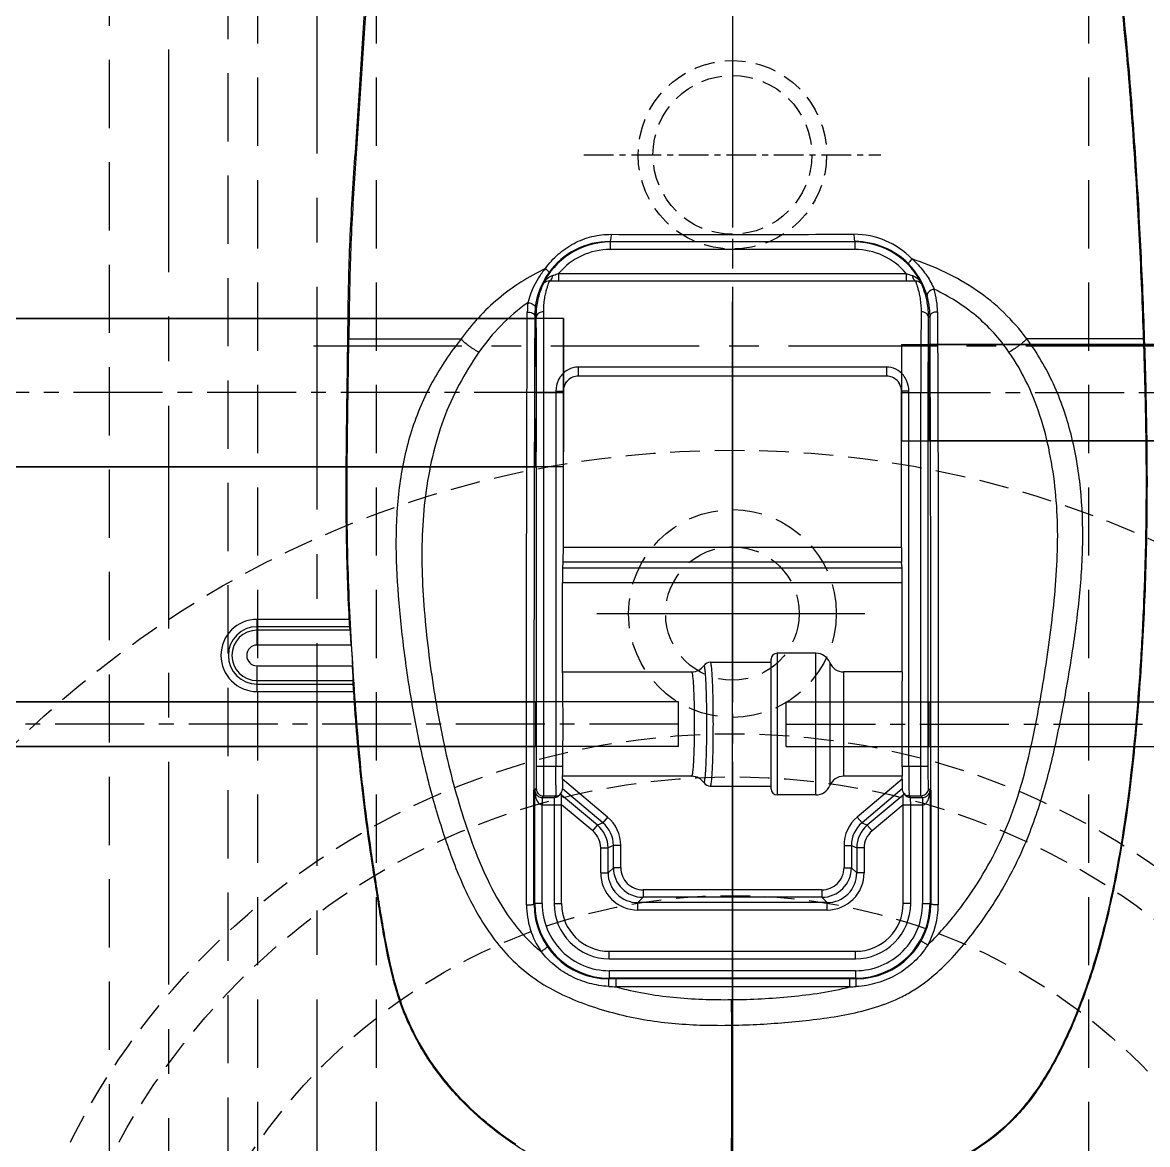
# Model space of a CAD drawing. Header units: millimetres. Extents: x 21466 to 22834, y -21631 to -20664.
# Drawn here: x 22542.2 to 22618, y -20908.3 to -20832.7 of the extents above; entities that cross this region are included whole.
import ezdxf

# ---------------------------------------------------------------- set-up
doc = ezdxf.new("R2010")
doc.units = ezdxf.units.MM
doc.header["$LTSCALE"] = 8
for name, pattern in [('ACAD_ISO08W100', [36, 24, -3, 6, -3]), ('CENTER', [2, 1.25, -0.25, 0.25, -0.25]), ('CENTER2', [1.125, 0.75, -0.125, 0.125, -0.125]), ('HIDDEN', [0.375, 0.25, -0.125])]:
    doc.linetypes.add(name, pattern=pattern)
for name, color, linetype in [('Cav-cor', 30, 'Continuous'), ('CL', 1, 'Continuous'), ('JIZUI', 7, 'Continuous'), ('PIN', 5, 'Continuous'), ('WT', 4, 'Continuous')]:
    doc.layers.add(name, color=color, linetype=linetype)

# ---------------------------------------------------------------- blocks, each defined once
blk = doc.blocks.new('20160811.111703')
at = {"linetype": 'HIDDEN'}
for centre, radius in [((0, 0), 69), ((0, 58), 7), ((0, 58), 4.5), ((0, 0), 49.9), ((0, 0), 47), ((0, 0), 39)]:
    blk.add_circle(centre, radius, dxfattribs=at)
at = {"layer": 'CL', "linetype": 'ACAD_ISO08W100'}
blk.add_line((0, -79), (0, 79), dxfattribs=at)
at = {"layer": 'JIZUI', "linetype": 'CENTER2', "ltscale": 10}
blk.add_line((-9.134, 58), (8.912, 58), dxfattribs=at)
blk = doc.blocks.new('20160811.104148')
at = {"layer": 'PIN'}
for p, q in [((64.367, -3.5), (64.367, 3.5)), ((64.367, 3.5), (68.367, 3.5)), ((64.367, 3), (68.367, 3)), ((68.367, -3), (68.367, 3)), ((0, 1.5), (63.867, 1.5)), ((0, -1.5), (0, 1.5)), ((0, -1.5), (63.867, -1.5)), ((64.367, -3), (68.367, -3)), ((64.367, -3.5), (68.367, -3.5))]:
    blk.add_line(p, q, dxfattribs=at)
at = {"layer": 'PIN', "linetype": 'CENTER2'}
blk.add_line((0, 0), (68.367, 0), dxfattribs=at)
at = {"layer": 'PIN'}
for centre, start, end in [((63.867, 2), 270, 0), ((63.867, -2), 0, 90)]:
    blk.add_arc(centre, 0.5, start, end, dxfattribs=at)
blk = doc.blocks.new('20160901.084650')
at = {"layer": 'PIN', "linetype": 'CENTER2'}
for p, q in [((8, 8), (0, 8)), ((8, 7.5), (8, 8)), ((60.61, 0), (0, 0)), ((8, -7.5), (8, -8)), ((8, -8), (0, -8))]:
    blk.add_line(p, q, dxfattribs=at)
at = {"layer": 'PIN'}
for p, q in [((0, -7.5), (0, 7.5)), ((8, 7.5), (0, 7.5)), ((8, -7.5), (8, 7.5)), ((60.61, 5), (8.5, 5)), ((60.61, 5), (60.61, -5)), ((60.61, -5), (60.61, 4)), ((60.61, -5), (8.5, -5)), ((8, -7.5), (0, -7.5))]:
    blk.add_line(p, q, dxfattribs=at)
for centre, start, end in [((8.5, 5.5), 180, 270), ((8.5, -5.5), 90, 180)]:
    blk.add_arc(centre, 0.5, start, end, dxfattribs=at)
blk = doc.blocks.new('20160901.084824')
at = {"layer": 'PIN', "linetype": 'CENTER2'}
for p, q in [((-5, 4.5), (-5, 5)), ((-60.61, 0), (0, 0)), ((-5, -4.5), (-5, -5))]:
    blk.add_line(p, q, dxfattribs=at)
at = {"layer": 'PIN'}
for p, q in [((-5, 5), (0, 5)), ((-5, 4.5), (0, 4.5)), ((-5, -4.5), (-5, 4.5)), ((0, -4.5), (0, 4.5)), ((-60.61, 3.25), (-5.5, 3.25)), ((-60.61, -3.25), (-60.61, 3.25)), ((-60.61, -3.25), (-5.5, -3.25)), ((-5, -4.5), (0, -4.5)), ((-5, -5), (0, -5))]:
    blk.add_line(p, q, dxfattribs=at)
for centre, start, end in [((-5.5, 3.75), 270, 0), ((-5.5, -3.75), 0, 90)]:
    blk.add_arc(centre, 0.5, start, end, dxfattribs=at)

msp = doc.modelspace()

# ---------------------------------------------------------------- linework, layer by layer
at = {"color": 8, "linetype": 'CENTER', "ltscale": 0.2}
msp.add_line((22580.045, -20841.632), (22600.045, -20841.632), dxfattribs=at)
at = {"color": 8, "linetype": 'HIDDEN', "ltscale": 0.7}
for radius in [6.35, 5.35]:
    msp.add_circle((22590.045, -20841.632), radius, dxfattribs=at)
at = {"layer": 'Cav-cor', "color": 241}
for p, q in [((22581.777, -20847.472), (22581.806, -20847.502)), ((22581.806, -20847.502), (22581.806, -20848.004)), ((22598.284, -20847.502), (22581.806, -20847.502)), ((22598.284, -20847.502), (22598.312, -20847.474)), ((22598.284, -20847.502), (22598.284, -20848.004)), ((22598.284, -20848.004), (22581.806, -20848.004)), ((22578.336, -20849.626), (22578.336, -20850.128)), ((22578.336, -20849.626), (22601.754, -20849.626)), ((22601.754, -20849.626), (22601.754, -20850.128)), ((22578.336, -20850.128), (22601.754, -20850.128)), ((22530.045, -20852.65), (22576.786, -20852.65)), ((22576.73, -20852.475), (22576.828, -20852.574)), ((22603.262, -20852.574), (22603.361, -20852.475)), ((22564.202, -20854.032), (22571.76, -20854.032)), ((22650.045, -20854.4), (22603.305, -20854.4)), ((22617.73, -20854.032), (22609.88, -20854.032)), ((22579.659, -20855.927), (22579.659, -20856.537)), ((22600.431, -20855.927), (22579.659, -20855.927)), ((22600.431, -20855.927), (22600.431, -20856.537)), ((22600.431, -20856.537), (22579.659, -20856.537)), ((22576.847, -20857.65), (22578.656, -20857.65)), ((22577.349, -20882.813), (22577.349, -20857.65)), ((22578.153, -20857.543), (22578.153, -20882.813)), ((22578.655, -20868.087), (22578.655, -20857.55)), ((22578.656, -20857.55), (22578.656, -20857.65)), ((22601.434, -20857.65), (22601.434, -20857.55)), ((22601.434, -20857.65), (22603.243, -20857.65)), ((22601.435, -20868.087), (22601.435, -20857.55)), ((22601.937, -20882.813), (22601.937, -20857.543)), ((22602.741, -20882.813), (22602.741, -20857.65)), ((22603.243, -20882.813), (22603.243, -20857.65)), ((22650.045, -20860.9), (22603.305, -20860.9)), ((22530.045, -20862.65), (22576.786, -20862.65)), ((22576.847, -20882.813), (22576.847, -20862.65)), ((22601.435, -20868.087), (22578.655, -20868.087)), ((22578.61, -20869.452), (22578.647, -20869.083)), ((22578.61, -20869.452), (22601.48, -20869.452)), ((22601.443, -20869.083), (22578.647, -20869.083)), ((22601.48, -20869.452), (22601.443, -20869.083)), ((22578.602, -20876.464), (22578.602, -20870.449)), ((22578.602, -20870.449), (22601.488, -20870.449)), ((22601.488, -20876.464), (22601.488, -20870.449)), ((22558.02, -20874.657), (22558.02, -20872.924)), ((22564.234, -20872.924), (22558.02, -20872.924)), ((22564.264, -20873.422), (22558.02, -20873.422)), ((22564.3, -20873.661), (22564.264, -20873.422)), ((22564.3, -20873.661), (22558.02, -20873.661)), ((22564.364, -20874.657), (22558.02, -20874.657)), ((22588.546, -20875.811), (22592.658, -20875.811)), ((22592.658, -20884.353), (22592.658, -20875.61)), ((22593.06, -20875.208), (22593.06, -20884.755)), ((22595.673, -20875.208), (22593.06, -20875.208)), ((22595.673, -20884.755), (22595.673, -20875.208)), ((22596.605, -20875.836), (22596.605, -20884.127)), ((22558.02, -20877.79), (22558.02, -20876.057)), ((22558.02, -20876.057), (22564.449, -20876.057)), ((22578.602, -20876.464), (22587.306, -20876.464)), ((22597.536, -20876.464), (22597.536, -20883.499)), ((22601.488, -20876.464), (22597.536, -20876.464)), ((22558.02, -20877.053), (22564.505, -20877.053)), ((22558.02, -20877.292), (22564.498, -20877.292)), ((22564.498, -20877.292), (22564.505, -20877.053)), ((22558.02, -20877.79), (22564.528, -20877.79)), ((22530.045, -20878.474), (22576.793, -20878.474)), ((22603.297, -20878.474), (22650.045, -20878.474)), ((22530.045, -20881.489), (22576.793, -20881.489)), ((22603.297, -20881.489), (22650.045, -20881.489)), ((22576.847, -20882.813), (22578.62, -20882.813)), ((22601.47, -20882.813), (22603.243, -20882.813)), ((22578.602, -20883.7), (22578.602, -20883.499)), ((22587.306, -20883.499), (22578.602, -20883.499)), ((22581.634, -20886.243), (22578.602, -20883.7)), ((22588.546, -20884.152), (22592.658, -20884.152)), ((22601.488, -20883.499), (22597.536, -20883.499)), ((22601.488, -20883.7), (22598.456, -20886.243)), ((22601.488, -20883.7), (22601.488, -20883.499)), ((22576.727, -20884.428), (22576.834, -20884.321)), ((22576.727, -20892.074), (22576.727, -20884.428)), ((22577.238, -20884.922), (22577.336, -20884.823)), ((22577.238, -20884.922), (22578.042, -20884.922)), ((22577.336, -20884.823), (22578.14, -20884.823)), ((22578.14, -20884.823), (22578.042, -20884.922)), ((22580.956, -20886.792), (22578.534, -20884.759)), ((22581.313, -20886.626), (22578.598, -20884.348)), ((22595.673, -20884.755), (22593.06, -20884.755)), ((22601.492, -20884.348), (22598.777, -20886.626)), ((22601.556, -20884.759), (22599.134, -20886.792)), ((22602.048, -20884.922), (22601.95, -20884.823)), ((22601.95, -20884.823), (22602.754, -20884.823)), ((22602.048, -20884.922), (22602.852, -20884.922)), ((22602.852, -20884.922), (22602.754, -20884.823)), ((22603.363, -20884.428), (22603.256, -20884.321)), ((22603.363, -20884.428), (22603.363, -20892.074)), ((22577.229, -20892.074), (22577.229, -20885.424)), ((22577.229, -20885.424), (22578.536, -20885.424)), ((22578.033, -20885.424), (22578.033, -20892.074)), ((22578.535, -20892.075), (22578.535, -20885.412)), ((22580.635, -20887.175), (22578.535, -20885.412)), ((22601.555, -20885.412), (22599.455, -20887.175)), ((22601.554, -20885.424), (22602.861, -20885.424)), ((22601.555, -20892.075), (22601.555, -20885.412)), ((22602.057, -20892.074), (22602.057, -20885.424)), ((22602.861, -20885.424), (22602.861, -20892.074)), ((22581.634, -20886.243), (22581.313, -20886.626)), ((22598.456, -20886.243), (22598.777, -20886.626)), ((22580.635, -20887.175), (22580.956, -20886.792)), ((22581.313, -20886.626), (22580.956, -20886.792)), ((22598.777, -20886.626), (22599.134, -20886.792)), ((22599.455, -20887.175), (22599.134, -20886.792)), ((22581.171, -20890.01), (22581.171, -20888.322)), ((22581.171, -20888.322), (22581.67, -20888.322)), ((22582.026, -20888.156), (22581.67, -20888.322)), ((22581.67, -20890.01), (22581.67, -20888.322)), ((22582.026, -20889.654), (22582.026, -20888.156)), ((22582.526, -20888.156), (22582.026, -20888.156)), ((22582.526, -20889.654), (22582.526, -20888.156)), ((22597.564, -20888.156), (22597.564, -20889.654)), ((22597.564, -20888.156), (22598.064, -20888.156)), ((22598.064, -20888.156), (22598.064, -20889.654)), ((22598.064, -20888.156), (22598.42, -20888.322)), ((22598.42, -20888.322), (22598.42, -20890.01)), ((22598.92, -20888.322), (22598.42, -20888.322)), ((22598.92, -20888.322), (22598.92, -20890.01)), ((22581.171, -20890.01), (22581.67, -20890.01)), ((22581.67, -20890.01), (22582.026, -20889.654)), ((22582.526, -20889.654), (22582.026, -20889.654)), ((22597.564, -20889.654), (22598.064, -20889.654)), ((22598.064, -20889.654), (22598.42, -20890.01)), ((22598.92, -20890.01), (22598.42, -20890.01)), ((22583.667, -20892.007), (22584.024, -20891.651)), ((22584.024, -20891.152), (22584.024, -20891.651)), ((22596.066, -20891.152), (22584.024, -20891.152)), ((22596.066, -20891.651), (22584.024, -20891.651)), ((22596.066, -20891.152), (22596.066, -20891.651)), ((22596.066, -20891.651), (22596.423, -20892.007)), ((22576.727, -20892.074), (22576.677, -20892.123)), ((22577.229, -20892.074), (22576.727, -20892.074)), ((22578.033, -20892.074), (22578.536, -20892.074)), ((22583.667, -20892.507), (22583.667, -20892.007)), ((22596.423, -20892.007), (22583.667, -20892.007)), ((22596.423, -20892.507), (22583.667, -20892.507)), ((22596.423, -20892.507), (22596.423, -20892.007)), ((22602.057, -20892.074), (22601.554, -20892.074)), ((22602.861, -20892.074), (22603.363, -20892.074)), ((22603.413, -20892.123), (22603.363, -20892.074)), ((22598.339, -20895.291), (22581.751, -20895.291)), ((22581.752, -20895.792), (22581.752, -20895.289)), ((22598.338, -20895.792), (22598.338, -20895.289)), ((22581.752, -20895.792), (22598.338, -20895.792)), ((22581.752, -20896.596), (22581.752, -20897.098)), ((22598.338, -20896.596), (22581.752, -20896.596)), ((22598.338, -20896.596), (22598.338, -20897.098)), ((22581.752, -20897.098), (22581.706, -20897.144)), ((22582.207, -20897.144), (22581.706, -20897.144)), ((22598.338, -20897.098), (22581.752, -20897.098)), ((22582.207, -20897.682), (22582.207, -20897.144)), ((22597.961, -20897.144), (22582.207, -20897.144)), ((22597.961, -20897.682), (22582.207, -20897.682)), ((22597.961, -20897.682), (22597.961, -20897.144)), ((22598.384, -20897.144), (22597.961, -20897.144)), ((22598.384, -20897.144), (22598.338, -20897.098)), ((22590.005, -20900.268), (22589.991, -20898.544))]:
    msp.add_line(p, q, dxfattribs=at)
for centre, radius, start, end in [((22598.241, -20852.407), 5.422, 44.00424, 90.06749), ((22581.806, -20852.527), 5.025, 90.00092, 155.24803), ((22581.764, -20852.508), 5.035, 89.85416, 144.31475), ((22590.566, -15124.969), 5722.51, 269.911999, 270.077557), ((22598.284, -20852.525), 5.023, 24.75278, 89.9995), ((22598.321, -20852.51), 5.036, 44.48088, 90.10452), ((22581.806, -20852.527), 4.522, 89.99944, 140.1018), ((22598.284, -20852.527), 4.522, 39.89917, 90.00053), ((22581.887, -20853.019), 5.8, 140.03029, 147.72157), ((22598.293, -20852.532), 5.072, 16.28846, 44.43235), ((22598.246, -20853.085), 5.91, 44.41636, 48.77159), ((22581.927, -20853.035), 5.842, 147.79357, 165.73349), ((22581.783, -20852.514), 5.054, 144.38247, 173.21831), ((22605.243, -20839.644), 10.574, 250.7288, 253.11914), ((22578.69, -20851.097), 1.596, 151.1877, 155.03055), ((22578.355, -20819.625), 30.502, 268.79745, 269.96587), ((22601.752, -20821.21), 28.918, 270.00212, 271.23458), ((22598.19, -20852.251), 5.673, 0.29917, 15.97122), ((22581.895, -20852.25), 5.668, 173.37132, 179.70719), ((22598.397, -20852.504), 4.963, 0.32887, 16.31381), ((22581.691, -20852.503), 4.962, 173.21516, 179.67409), ((21835.683, -20857.507), 741.667, 359.988901, 0.409103), ((23344.407, -20857.507), 741.666, 179.590897, 180.011099), ((29549.297, -20880.336), 6972.623, 179.7710629, 180.0336271), ((15631.01, -20880.335), 6972.407, 359.9663693, 0.2289417), ((22579.803, -20857.514), 1.644, 145.47671, 155.60588), ((22579.662, -20857.549), 1.006, 134.94597, 180.02878), ((22600.429, -20857.549), 1.005, 359.99382, 45.06155), ((22558.02, -20875.357), 2.433, 90.0018, 269.9982), ((22558.02, -20875.357), 1.935, 90, 270), ((22558.02, -20875.357), 1.696, 90, 270), ((22558.02, -20875.357), 0.7, 90.00157, 269.99843), ((22828.397, -20859.404), 264.473, 183.30642, 183.61026), ((22588.546, -20876.312), 0.502, 90.06226, 145.55565), ((22593.06, -20875.61), 0.402, 90, 180), ((22595.673, -20876.213), 1.005, 22.02431, 90), ((22597.536, -20875.459), 1.005, 202.02431, 270), ((22587.307, -20875.463), 1.001, 269.98057, 325.58708), ((22316.222, -20882.837), 261.932, 359.72643, 0.00529), ((22832.546, -20882.911), 230.61, 179.97578, 180.29251), ((22587.307, -20884.5), 1.001, 34.40719, 90.02544), ((22588.546, -20883.65), 0.502, 214.43935, 269.94392), ((22595.673, -20883.75), 1.005, 270, 337.97569), ((22597.536, -20884.504), 1.005, 90, 157.97569), ((22705.484, -20883.55), 103.546, 180.29766, 180.44942), ((22577.336, -20884.32), 0.502, 180.04252, 189.68962), ((22577.336, -20884.321), 0.503, 224.99964, 269.9951), ((22578.044, -20884.42), 0.5, 269.98396, 330.28042), ((22578.142, -20884.324), 0.499, 292.47892, 308.43324), ((22640.741, -20885.231), 62.205, 179.59437, 179.73229), ((22593.06, -20884.353), 0.402, 180, 270), ((22602.046, -20884.42), 0.5, 209.71959, 270.01604), ((22601.948, -20884.324), 0.499, 231.5323, 247.52109), ((22652.136, -20883.985), 50.196, 180.43082, 180.67496), ((22619.25, -20884.389), 17.308, 180.62144, 181.10145), ((22602.753, -20884.322), 0.501, 270.03734, 278.90402), ((22602.754, -20884.321), 0.503, 314.99964, 359.9951), ((22580.029, -20888.156), 2.496, 359.99623, 50.00377), ((22600.061, -20888.156), 2.496, 129.99623, 180.00377), ((22579.673, -20888.322), 1.498, 359.99636, 50.00364), ((22579.671, -20888.323), 1.998, 0.01642, 49.98358), ((22580.031, -20888.155), 1.995, 359.97605, 50.02395), ((22600.059, -20888.155), 1.995, 129.97605, 180.02395), ((22600.419, -20888.323), 1.998, 130.01642, 179.98358), ((22600.417, -20888.322), 1.498, 129.99636, 180.00364), ((22583.666, -20890.011), 2.495, 179.9738, 270.02669), ((22583.664, -20890.013), 1.994, 179.9177, 270.08235), ((22584.024, -20889.653), 1.998, 180.02348, 269.97652), ((22584.023, -20889.654), 1.497, 179.97135, 270.02865), ((22596.066, -20889.653), 1.998, 270.02482, 359.97518), ((22596.067, -20889.654), 1.497, 269.97131, 0.02869), ((22596.424, -20890.011), 2.495, 269.97331, 0.0262), ((22596.426, -20890.013), 1.994, 269.91765, 0.0823), ((22581.707, -20892.155), 5.532, 180.0049, 214.71717), ((22581.698, -20892.12), 5.02, 180.03717, 270.02023), ((22581.752, -20892.074), 5.025, 179.99974, 269.999), ((22581.752, -20892.074), 4.522, 179.99931, 270.00069), ((22581.752, -20892.074), 3.718, 179.9992, 270.0008), ((22598.338, -20892.074), 4.522, 269.99931, 0.00069), ((22598.338, -20892.074), 3.718, 269.99918, 0.00082), ((22598.338, -20892.076), 5.023, 270.0004, 0.0002), ((22598.393, -20892.12), 5.02, 269.98058, 359.9634), ((22598.379, -20892.154), 5.536, 330.659, 359.9855), ((22588.9, -20766.227), 131.626, 266.87008, 267.08517), ((22592.928, -20792.641), 105.162, 272.74342, 272.97098)]:
    msp.add_arc(centre, radius, start, end, dxfattribs=at)
for centre, major_axis in [((22576.786, -20857.65), (0, 5)), ((22603.305, -20857.65), (0, 3.25))]:
    msp.add_ellipse(centre, major_axis=major_axis, ratio=0.008727, dxfattribs=at)
for centre, major_axis, ratio, start_param, end_param in [((22578.646, -20868.087), (0, 1), 0.008727, -3.054326, -1.570796), ((22601.444, -20868.087), (0, 1), 0.008727, -4.712389, -3.228859), ((22578.611, -20870.449), (0, 1), 0.008727, 0.087266, 1.570796), ((22601.479, -20870.449), (0, 1), 0.008727, -1.570796, -0.087266), ((22578.602, -20879.981), (0, 3.518), 0.008727, -3.141593, 0), ((22601.488, -20879.981), (0, 3.518), 0.008727, 0, 3.141593), ((22576.793, -20879.981), (0, 1.508), 0.008727, 0, 3.141593), ((22603.297, -20879.981), (0, 1.508), 0.008727, -3.141593, 0), ((22581.751, -20892.074), (2.274, 2.274), 0.999924, 8.639418, 10.210138), ((22598.339, -20892.074), (-2.274, 2.274), 0.999924, -3.926953, -2.356233)]:
    msp.add_ellipse(centre, major_axis=major_axis, ratio=ratio, start_param=start_param, end_param=end_param, dxfattribs=at)
for points, knots in [([(22570.825, -20813.039), (22570.242, -20813.649), (22569.436, -20814.633), (22568.557, -20816.073), (22568.019, -20817.215), (22567.59, -20818.401), (22567.247, -20819.616), (22566.958, -20820.846), (22566.614, -20822.504), (22566.228, -20824.602), (22565.847, -20827.161), (22565.539, -20829.773), (22565.219, -20833.336), (22565.013, -20836.934), (22564.776, -20840.535), (22564.588, -20843.231), (22564.415, -20845.926), (22564.299, -20848.627), (22564.237, -20851.33), (22564.213, -20853.131), (22564.202, -20854.032)], [0, 0, 0, 0, 0.060011, 0.089921, 0.119784, 0.149653, 0.179539, 0.209483, 0.239517, 0.299969, 0.361162, 0.423493, 0.486983, 0.615593, 0.679728, 0.743699, 0.807748, 0.871838, 0.935928, 1, 1, 1, 1]), ([(22615.661, -20827.446), (22616.034, -20829.62), (22616.431, -20832.926), (22616.808, -20837.351), (22617.056, -20840.691), (22617.272, -20844.025), (22617.518, -20848.47), (22617.655, -20851.807), (22617.73, -20854.032)], [0, 0, 0, 0, 0.248005, 0.37396, 0.499424, 0.624485, 0.74966, 1, 1, 1, 1]), ([(22564.234, -20872.924), (22564.187, -20871.992), (22564.105, -20870.128), (22564.012, -20866.397), (22564.022, -20862.665), (22564.067, -20858.934), (22564.108, -20856.135), (22564.142, -20853.337), (22564.178, -20850.538), (22564.26, -20847.74), (22564.404, -20844.945), (22564.593, -20842.153), (22564.785, -20839.361), (22564.958, -20836.567), (22565.131, -20833.774), (22565.347, -20830.983), (22565.542, -20829.127), (22565.654, -20828.201)], [0, 0, 0, 0, 0.062501, 0.125001, 0.249999, 0.312499, 0.375, 0.4375, 0.5, 0.562501, 0.625001, 0.687501, 0.750001, 0.812501, 0.875001, 0.937501, 1, 1, 1, 1]), ([(22615.866, -20828.237), (22616.194, -20830.303), (22616.549, -20833.423), (22616.899, -20837.592), (22617.205, -20841.765), (22617.52, -20846.986), (22617.785, -20853.257), (22617.963, -20859.53), (22618.004, -20865.807), (22617.83, -20872.082), (22617.454, -20878.347), (22616.958, -20883.556), (22616.371, -20887.699), (22615.816, -20890.789), (22615.123, -20893.85), (22614.259, -20896.869), (22613.185, -20899.82), (22611.863, -20902.67), (22610.477, -20904.901), (22609.123, -20906.501), (22607.595, -20907.936), (22605.39, -20909.377), (22602.483, -20910.587), (22599.435, -20911.367), (22595.28, -20911.911), (22592.136, -20911.929), (22590.045, -20911.929)], [0, 0, 0, 0, 0.062502, 0.093756, 0.125011, 0.187519, 0.250027, 0.312535, 0.375042, 0.437549, 0.500055, 0.56256, 0.593814, 0.625068, 0.65632, 0.687572, 0.718821, 0.750068, 0.781304, 0.796936, 0.812569, 0.84379, 0.875023, 0.906264, 0.937511, 1, 1, 1, 1]), ([(22577.442, -20849.293), (22577.691, -20848.939), (22578.273, -20848.29), (22579.35, -20847.552), (22580.571, -20847.09), (22581.439, -20846.986), (22581.872, -20846.987)], [0, 0, 0, 0, 0.250483, 0.499733, 0.749243, 1, 1, 1, 1]), ([(22581.872, -20846.987), (22581.871, -20847.049), (22581.867, -20847.162), (22581.847, -20847.317), (22581.825, -20847.412), (22581.794, -20847.472), (22581.777, -20847.472)], [0, 0, 0, 0, 0.367991, 0.68145, 0.897294, 1, 1, 1, 1]), ([(22581.872, -20846.987), (22584.596, -20846.99), (22590.051, -20846.989), (22595.505, -20846.988), (22598.235, -20846.985)], [0, 0, 0, 0, 0.499525, 1, 1, 1, 1]), ([(22598.235, -20846.985), (22598.235, -20847.047), (22598.239, -20847.163), (22598.253, -20847.313), (22598.273, -20847.413), (22598.293, -20847.46), (22598.306, -20847.474), (22598.312, -20847.474)], [0, 0, 0, 0, 0.371042, 0.686783, 0.902097, 0.964636, 1, 1, 1, 1]), ([(22577.442, -20849.293), (22576.873, -20849.566), (22575.772, -20850.177), (22574.258, -20851.289), (22572.909, -20852.575), (22572.125, -20853.534), (22571.76, -20854.032)], [0, 0, 0, 0, 0.253649, 0.50395, 0.75223, 1, 1, 1, 1]), ([(22577.442, -20849.293), (22577.479, -20849.323), (22577.543, -20849.377), (22577.621, -20849.458), (22577.666, -20849.515), (22577.681, -20849.559), (22577.674, -20849.571)], [0, 0, 0, 0, 0.378758, 0.685405, 0.893366, 1, 1, 1, 1]), ([(22602.141, -20848.64), (22602.105, -20848.678), (22602.041, -20848.749), (22601.963, -20848.851), (22601.921, -20848.919), (22601.905, -20848.971), (22601.914, -20848.981)], [0, 0, 0, 0, 0.377765, 0.688506, 0.898967, 1, 1, 1, 1]), ([(22609.88, -20854.032), (22609.415, -20853.402), (22608.377, -20852.208), (22605.89, -20850.191), (22603.672, -20849.156), (22602.141, -20848.64)], [0, 0, 0, 0, 0.245658, 0.493235, 1, 1, 1, 1]), ([(22602.467, -20848.949), (22602.721, -20849.208), (22603.168, -20849.757), (22603.507, -20850.378), (22603.644, -20850.689)], [0, 0, 0, 0, 0.51613, 1, 1, 1, 1]), ([(22577.291, -20850.328), (22577.381, -20850.164), (22577.544, -20849.962), (22577.757, -20849.83), (22577.814, -20849.803)], [0, 0, 0, 0, 0.746168, 1, 1, 1, 1]), ([(22577.801, -20850.07), (22577.794, -20850.077), (22577.77, -20850.101), (22577.738, -20850.118), (22577.715, -20850.121)], [0, 0, 0, 0, 0.287363, 1, 1, 1, 1]), ([(22577.917, -20849.763), (22577.908, -20849.824), (22577.883, -20849.932), (22577.833, -20850.034), (22577.801, -20850.07)], [0, 0, 0, 0, 0.562205, 1, 1, 1, 1]), ([(22577.917, -20849.763), (22577.951, -20849.752), (22578.092, -20849.709), (22578.232, -20849.663), (22578.336, -20849.626)], [0, 0, 0, 0, 0.243982, 1, 1, 1, 1]), ([(22602.173, -20849.763), (22602.221, -20849.777), (22602.401, -20849.854), (22602.552, -20849.988), (22602.644, -20850.099)], [0, 0, 0, 0, 0.255412, 1, 1, 1, 1]), ([(22602.173, -20849.763), (22602.18, -20849.81), (22602.199, -20849.898), (22602.248, -20850.027), (22602.321, -20850.116), (22602.376, -20850.121)], [0, 0, 0, 0, 0.333822, 0.619563, 1, 1, 1, 1]), ([(22577.02, -20851.122), (22577.038, -20851.059), (22577.073, -20850.941), (22577.126, -20850.779), (22577.174, -20850.646), (22577.208, -20850.553), (22577.231, -20850.493), (22577.243, -20850.46), (22577.253, -20850.435), (22577.256, -20850.418), (22577.262, -20850.407), (22577.256, -20850.401), (22577.25, -20850.414), (22577.246, -20850.418), (22577.243, -20850.423)], [0, 0, 0, 0, 0.252056, 0.469996, 0.65127, 0.7934, 0.849128, 0.894289, 0.928632, 0.952011, 0.964534, 0.96798, 0.97858, 1, 1, 1, 1]), ([(22577.243, -20850.423), (22577.282, -20850.341), (22577.372, -20850.225), (22577.549, -20850.133), (22577.657, -20850.118), (22577.715, -20850.121)], [0, 0, 0, 0, 0.459603, 0.708255, 1, 1, 1, 1]), ([(22577.331, -20852.211), (22577.328, -20851.928), (22577.357, -20851.526), (22577.446, -20851.033), (22577.518, -20850.74), (22577.588, -20850.503), (22577.648, -20850.324), (22577.688, -20850.203), (22577.711, -20850.142), (22577.715, -20850.121)], [0, 0, 0, 0, 0.397267, 0.56259, 0.704079, 0.820301, 0.90946, 0.969814, 1, 1, 1, 1]), ([(22602.376, -20850.121), (22602.433, -20850.118), (22602.541, -20850.133), (22602.718, -20850.225), (22602.808, -20850.341), (22602.847, -20850.423)], [0, 0, 0, 0, 0.29176, 0.540425, 1, 1, 1, 1]), ([(22602.376, -20850.121), (22602.379, -20850.142), (22602.402, -20850.203), (22602.442, -20850.324), (22602.503, -20850.504), (22602.572, -20850.741), (22602.644, -20851.033), (22602.733, -20851.527), (22602.762, -20851.928), (22602.76, -20852.211)], [0, 0, 0, 0, 0.030219, 0.09057, 0.179796, 0.296048, 0.437558, 0.602885, 1, 1, 1, 1]), ([(22603.262, -20852.574), (22603.265, -20852.246), (22603.224, -20851.782), (22603.1, -20851.223), (22603.019, -20850.943), (22602.956, -20850.757), (22602.916, -20850.646), (22602.883, -20850.556), (22602.859, -20850.494), (22602.845, -20850.455), (22602.838, -20850.435), (22602.833, -20850.418), (22602.831, -20850.41), (22602.83, -20850.402), (22602.836, -20850.405), (22602.84, -20850.412), (22602.845, -20850.419), (22602.847, -20850.423)], [0, 0, 0, 0, 0.436583, 0.614935, 0.762804, 0.824201, 0.876573, 0.91939, 0.952167, 0.964677, 0.974545, 0.981737, 0.986245, 0.988184, 0.989603, 0.993475, 1, 1, 1, 1]), ([(22603.644, -20850.689), (22603.574, -20850.703), (22603.376, -20850.761), (22603.122, -20850.964), (22603.161, -20851.109)], [0, 0, 0, 0, 0.32138, 1, 1, 1, 1]), ([(22608.679, -20854.922), (22608.365, -20854.471), (22607.681, -20853.604), (22606.081, -20852.065), (22604.649, -20851.171), (22603.644, -20850.689)], [0, 0, 0, 0, 0.24808, 0.496806, 1, 1, 1, 1]), ([(22576.265, -20851.596), (22575.621, -20852.046), (22574.414, -20853.065), (22573.415, -20854.286), (22572.969, -20854.929)], [0, 0, 0, 0, 0.501007, 1, 1, 1, 1]), ([(22576.265, -20851.596), (22576.332, -20851.601), (22576.458, -20851.625), (22576.621, -20851.696), (22576.737, -20851.791), (22576.768, -20851.88), (22576.764, -20851.917)], [0, 0, 0, 0, 0.313536, 0.596833, 0.824558, 1, 1, 1, 1]), ([(22576.828, -20852.574), (22576.827, -20852.432), (22576.843, -20851.943), (22576.928, -20851.457), (22577.02, -20851.122)], [0, 0, 0, 0, 0.289121, 1, 1, 1, 1]), ([(22576.175, -20892.155), (22576.171, -20885.345), (22576.174, -20872.034), (22576.194, -20858.722), (22576.227, -20852.221)], [0, 0, 0, 0, 0.511572, 1, 1, 1, 1]), ([(22576.227, -20852.221), (22576.249, -20852.221), (22576.333, -20852.224), (22576.417, -20852.238), (22576.477, -20852.256)], [0, 0, 0, 0, 0.25639, 1, 1, 1, 1]), ([(22576.477, -20852.256), (22576.513, -20852.266), (22576.59, -20852.296), (22576.691, -20852.362), (22576.729, -20852.44), (22576.73, -20852.475)], [0, 0, 0, 0, 0.316132, 0.703779, 1, 1, 1, 1]), ([(22576.976, -20852.318), (22576.933, -20852.349), (22576.859, -20852.424), (22576.828, -20852.526), (22576.828, -20852.574)], [0, 0, 0, 0, 0.527266, 1, 1, 1, 1]), ([(22577.331, -20852.211), (22577.298, -20852.211), (22577.174, -20852.22), (22577.051, -20852.264), (22576.976, -20852.318)], [0, 0, 0, 0, 0.26191, 1, 1, 1, 1]), ([(22603.262, -20852.574), (22603.262, -20852.526), (22603.231, -20852.423), (22603.114, -20852.305), (22602.95, -20852.229), (22602.824, -20852.211), (22602.76, -20852.211)], [0, 0, 0, 0, 0.211833, 0.448101, 0.714503, 1, 1, 1, 1]), ([(22603.863, -20852.221), (22603.799, -20852.221), (22603.677, -20852.233), (22603.517, -20852.284), (22603.399, -20852.362), (22603.361, -20852.44), (22603.361, -20852.475)], [0, 0, 0, 0, 0.317588, 0.601667, 0.827459, 1, 1, 1, 1]), ([(22603.863, -20852.221), (22603.896, -20858.723), (22603.916, -20872.034), (22603.919, -20885.345), (22603.915, -20892.155)], [0, 0, 0, 0, 0.48843, 1, 1, 1, 1]), ([(22576.847, -20857.65), (22576.847, -20857.181), (22576.845, -20855.489), (22576.839, -20853.796), (22576.828, -20852.574)], [0, 0, 0, 0, 0.277403, 1, 1, 1, 1]), ([(22603.243, -20857.65), (22603.243, -20857.181), (22603.245, -20855.489), (22603.251, -20853.796), (22603.262, -20852.574)], [0, 0, 0, 0, 0.277403, 1, 1, 1, 1]), ([(22575.453, -20908.303), (22574.215, -20907.486), (22572.427, -20906.02), (22570.38, -20903.694), (22569.044, -20901.725), (22568.042, -20899.701), (22567.375, -20897.732), (22566.928, -20895.875), (22566.592, -20894.107), (22566.31, -20892.385), (22565.95, -20890.108), (22565.515, -20887.272), (22565.091, -20883.843), (22564.769, -20880.357), (22564.517, -20876.816), (22564.307, -20873.311), (22564.159, -20869.936), (22564.088, -20866.694), (22564.084, -20863.517), (22564.124, -20859.301), (22564.176, -20856.139), (22564.202, -20854.032)], [0, 0, 0, 0, 0.077409, 0.119516, 0.161438, 0.201194, 0.236946, 0.269703, 0.30077, 0.330839, 0.360768, 0.421082, 0.480553, 0.541042, 0.603706, 0.665816, 0.72427, 0.779986, 0.834983, 0.890064, 1, 1, 1, 1]), ([(22571.76, -20854.032), (22571.403, -20854.494), (22570.712, -20855.438), (22569.793, -20856.942), (22569.018, -20858.538), (22568.184, -20860.801), (22567.538, -20863.821), (22567.311, -20867.566), (22567.461, -20870.722), (22567.698, -20873.247), (22567.993, -20875.768), (22568.462, -20878.91), (22569.22, -20882.649), (22570.04, -20885.722), (22570.828, -20888.141), (22571.712, -20890.523), (22572.811, -20892.829), (22574.281, -20894.907), (22575.595, -20896.297), (22577.118, -20897.456), (22578.81, -20898.347), (22580.591, -20899.035), (22582.425, -20899.564), (22584.296, -20899.944), (22586.191, -20900.176), (22588.097, -20900.277), (22589.37, -20900.279), (22590.005, -20900.268)], [0, 0, 0, 0, 0.02907, 0.058255, 0.087638, 0.117359, 0.178174, 0.240659, 0.303766, 0.335374, 0.366986, 0.430237, 0.49356, 0.556909, 0.588582, 0.620246, 0.683471, 0.715093, 0.746714, 0.778339, 0.809976, 0.841635, 0.873305, 0.904977, 0.93665, 0.968324, 1, 1, 1, 1]), ([(22571.76, -20854.032), (22571.932, -20854.207), (22572.317, -20854.534), (22572.742, -20854.806), (22572.969, -20854.929)], [0, 0, 0, 0, 0.486915, 1, 1, 1, 1]), ([(22590.005, -20900.268), (22591.279, -20900.246), (22593.19, -20900.138), (22595.724, -20899.876), (22597.614, -20899.593), (22599.477, -20899.164), (22600.976, -20898.61), (22602.102, -20898.014), (22603.167, -20897.312), (22604.374, -20896.265), (22605.656, -20894.845), (22606.822, -20893.33), (22607.881, -20891.738), (22608.831, -20890.079), (22609.662, -20888.356), (22610.599, -20885.985), (22611.318, -20883.534), (22611.885, -20881.05), (22612.393, -20878.554), (22612.933, -20875.418), (22613.445, -20871.64), (22613.717, -20867.854), (22613.577, -20864.1), (22612.962, -20860.464), (22611.981, -20857.595), (22610.886, -20855.485), (22610.231, -20854.503), (22609.88, -20854.032)], [0, 0, 0, 0, 0.063305, 0.094957, 0.126591, 0.1582, 0.189791, 0.205607, 0.221428, 0.253053, 0.28469, 0.316327, 0.347964, 0.379606, 0.411253, 0.442906, 0.506201, 0.537855, 0.569499, 0.632743, 0.695916, 0.758862, 0.821124, 0.882061, 0.941495, 0.970829, 1, 1, 1, 1]), ([(22617.73, -20854.032), (22617.778, -20855.48), (22617.86, -20858.355), (22617.926, -20862.601), (22617.906, -20866.755), (22617.799, -20870.865), (22617.597, -20875.009), (22617.208, -20880.622), (22616.586, -20886.329), (22615.503, -20892.128), (22614.512, -20895.914), (22613.408, -20899.078), (22612.311, -20901.637), (22611.136, -20903.79), (22609.962, -20905.433), (22608.974, -20906.575), (22607.89, -20907.574), (22606.395, -20908.68), (22604.434, -20909.748), (22602.008, -20910.657), (22599.565, -20911.264), (22597.13, -20911.627), (22593.958, -20911.866), (22591.598, -20911.876), (22590.045, -20911.876)], [0, 0, 0, 0, 0.058359, 0.115904, 0.171113, 0.225762, 0.281571, 0.338292, 0.452524, 0.51261, 0.57591, 0.609998, 0.64758, 0.687999, 0.708533, 0.728875, 0.748738, 0.767781, 0.8037, 0.838297, 0.871918, 0.904966, 0.937398, 1, 1, 1, 1]), ([(22609.88, -20854.032), (22609.709, -20854.206), (22609.326, -20854.53), (22608.904, -20854.8), (22608.679, -20854.922)], [0, 0, 0, 0, 0.48729, 1, 1, 1, 1]), ([(22572.969, -20854.929), (22572.483, -20855.629), (22571.578, -20857.089), (22570.525, -20859.457), (22569.783, -20861.971), (22569.323, -20864.583), (22569.109, -20867.254), (22569.117, -20869.954), (22569.293, -20872.658), (22569.585, -20875.358), (22569.976, -20878.048), (22570.462, -20880.725), (22571.062, -20883.381), (22571.807, -20886.001), (22572.701, -20888.574), (22573.781, -20891.074), (22574.96, -20893.025), (22576.134, -20894.409), (22576.805, -20895.023), (22577.16, -20895.305)], [0, 0, 0, 0, 0.059492, 0.119586, 0.180404, 0.242037, 0.304406, 0.367257, 0.430349, 0.493539, 0.556786, 0.620096, 0.683458, 0.746839, 0.810196, 0.8735, 0.936726, 0.968361, 1, 1, 1, 1]), ([(22603.205, -20894.866), (22603.531, -20894.557), (22604.154, -20893.907), (22605.312, -20892.53), (22606.611, -20890.69), (22607.942, -20888.337), (22608.984, -20885.839), (22609.771, -20883.253), (22610.371, -20880.619), (22610.867, -20877.967), (22611.285, -20875.303), (22611.634, -20872.633), (22611.893, -20869.957), (22611.996, -20867.281), (22611.882, -20864.625), (22611.529, -20862.019), (22610.917, -20859.495), (22610.006, -20857.095), (22609.16, -20855.614), (22608.679, -20854.922)], [0, 0, 0, 0, 0.031648, 0.063297, 0.126588, 0.18991, 0.253266, 0.316651, 0.380021, 0.443341, 0.506596, 0.569796, 0.632905, 0.695775, 0.758173, 0.819827, 0.880624, 0.94062, 1, 1, 1, 1]), ([(22579.659, -20855.927), (22579.422, -20855.927), (22578.942, -20856.053), (22578.582, -20856.388), (22578.448, -20856.582)], [0, 0, 0, 0, 0.501134, 1, 1, 1, 1]), ([(22601.563, -20856.478), (22601.428, -20856.312), (22601.082, -20856.03), (22600.646, -20855.927), (22600.431, -20855.927)], [0, 0, 0, 0, 0.498771, 1, 1, 1, 1]), ([(22579.659, -20856.537), (22579.529, -20856.538), (22579.265, -20856.593), (22579.044, -20856.745), (22578.951, -20856.837)], [0, 0, 0, 0, 0.499946, 1, 1, 1, 1]), ([(22601.139, -20856.837), (22601.046, -20856.745), (22600.825, -20856.593), (22600.561, -20856.538), (22600.431, -20856.537)], [0, 0, 0, 0, 0.500055, 1, 1, 1, 1]), ([(22578.153, -20857.543), (22578.218, -20857.543), (22578.311, -20857.543), (22578.43, -20857.544), (22578.506, -20857.545), (22578.567, -20857.546), (22578.609, -20857.547), (22578.633, -20857.548), (22578.646, -20857.548), (22578.651, -20857.549), (22578.656, -20857.549), (22578.656, -20857.55)], [0, 0, 0, 0, 0.384528, 0.558117, 0.709891, 0.83408, 0.92604, 0.958634, 0.981912, 0.995714, 1, 1, 1, 1]), ([(22601.937, -20857.543), (22601.872, -20857.543), (22601.779, -20857.543), (22601.66, -20857.544), (22601.584, -20857.545), (22601.523, -20857.546), (22601.481, -20857.547), (22601.457, -20857.548), (22601.444, -20857.548), (22601.439, -20857.549), (22601.434, -20857.549), (22601.434, -20857.55)], [0, 0, 0, 0, 0.384543, 0.558137, 0.709913, 0.834102, 0.926057, 0.958648, 0.981922, 0.995719, 1, 1, 1, 1]), ([(22564.264, -20873.422), (22564.261, -20873.406), (22564.259, -20873.352), (22564.247, -20873.186), (22564.24, -20873.037), (22564.234, -20872.924)], [0, 0, 0, 0, 0.099972, 0.322267, 1, 1, 1, 1]), ([(22564.364, -20874.657), (22564.357, -20874.537), (22564.343, -20874.311), (22564.326, -20874.012), (22564.31, -20873.801), (22564.305, -20873.694), (22564.3, -20873.661)], [0, 0, 0, 0, 0.363458, 0.67771, 0.900021, 1, 1, 1, 1]), ([(22588.546, -20875.811), (22588.555, -20875.811), (22588.573, -20875.845), (22588.586, -20875.901), (22588.605, -20876.004), (22588.621, -20876.14), (22588.638, -20876.315), (22588.661, -20876.616), (22588.685, -20877.069), (22588.708, -20877.693), (22588.725, -20878.405), (22588.736, -20879.178), (22588.739, -20879.981), (22588.736, -20880.785), (22588.725, -20881.557), (22588.708, -20882.269), (22588.685, -20882.893), (22588.661, -20883.347), (22588.638, -20883.648), (22588.621, -20883.823), (22588.605, -20883.959), (22588.586, -20884.062), (22588.573, -20884.118), (22588.555, -20884.152), (22588.546, -20884.152)], [0, 0, 0, 0, 0.003287, 0.01079, 0.022856, 0.039461, 0.060451, 0.085642, 0.147656, 0.223167, 0.309303, 0.40277, 0.499981, 0.597195, 0.690667, 0.776809, 0.852327, 0.91435, 0.939544, 0.960536, 0.977143, 0.989208, 0.996711, 1, 1, 1, 1]), ([(22564.505, -20877.053), (22564.506, -20877.02), (22564.498, -20876.913), (22564.489, -20876.702), (22564.47, -20876.403), (22564.456, -20876.178), (22564.449, -20876.057)], [0, 0, 0, 0, 0.099743, 0.322047, 0.636415, 1, 1, 1, 1]), ([(22587.306, -20883.499), (22587.315, -20883.499), (22587.333, -20883.472), (22587.347, -20883.423), (22587.365, -20883.337), (22587.382, -20883.221), (22587.399, -20883.074), (22587.422, -20882.82), (22587.446, -20882.436), (22587.469, -20881.909), (22587.487, -20881.308), (22587.498, -20880.655), (22587.501, -20879.977), (22587.497, -20879.298), (22587.487, -20878.647), (22587.469, -20878.047), (22587.446, -20877.522), (22587.422, -20877.14), (22587.399, -20876.887), (22587.382, -20876.74), (22587.365, -20876.625), (22587.347, -20876.54), (22587.333, -20876.491), (22587.315, -20876.464), (22587.306, -20876.464)], [0, 0, 0, 0, 0.003577, 0.011195, 0.023326, 0.039964, 0.060973, 0.086191, 0.148251, 0.223817, 0.309996, 0.403492, 0.50069, 0.597821, 0.691142, 0.777081, 0.85237, 0.91417, 0.939274, 0.960195, 0.976756, 0.988839, 0.996434, 1, 1, 1, 1]), ([(22588.132, -20883.934), (22588.141, -20883.934), (22588.159, -20883.902), (22588.173, -20883.849), (22588.192, -20883.752), (22588.208, -20883.622), (22588.225, -20883.456), (22588.248, -20883.171), (22588.272, -20882.74), (22588.295, -20882.148), (22588.312, -20881.472), (22588.323, -20880.738), (22588.327, -20879.976), (22588.323, -20879.214), (22588.312, -20878.482), (22588.295, -20877.808), (22588.272, -20877.218), (22588.247, -20876.789), (22588.225, -20876.504), (22588.208, -20876.339), (22588.191, -20876.21), (22588.173, -20876.114), (22588.159, -20876.06), (22588.141, -20876.029), (22588.132, -20876.029)], [0, 0, 0, 0, 0.003372, 0.010897, 0.022979, 0.039598, 0.060607, 0.085835, 0.147933, 0.223562, 0.309821, 0.403401, 0.500686, 0.597905, 0.691314, 0.777332, 0.852684, 0.914527, 0.939641, 0.960557, 0.977101, 0.989142, 0.996643, 1, 1, 1, 1]), ([(22564.528, -20877.79), (22564.52, -20877.678), (22564.509, -20877.529), (22564.501, -20877.362), (22564.497, -20877.309), (22564.498, -20877.292)], [0, 0, 0, 0, 0.678018, 0.900149, 1, 1, 1, 1]), ([(22590.045, -20911.929), (22589.022, -20911.929), (22587.488, -20911.944), (22585.444, -20911.836), (22583.92, -20911.655), (22582.412, -20911.362), (22580.436, -20910.833), (22578.043, -20909.906), (22575.363, -20908.395), (22572.923, -20906.518), (22570.774, -20904.314), (22568.981, -20901.807), (22567.888, -20899.478), (22567.269, -20897.526), (22566.787, -20895.536), (22566.433, -20893.519), (22566.112, -20891.499), (22565.792, -20889.479), (22565.416, -20886.95), (22565.041, -20883.905), (22564.752, -20880.85), (22564.599, -20878.811), (22564.528, -20877.79)], [0, 0, 0, 0, 0.062497, 0.093749, 0.124998, 0.156251, 0.187503, 0.249971, 0.31245, 0.374939, 0.437436, 0.499941, 0.56246, 0.593717, 0.624992, 0.687508, 0.718754, 0.750003, 0.812503, 0.875002, 0.937501, 1, 1, 1, 1]), ([(22576.839, -20884.216), (22576.843, -20884.032), (22576.845, -20883.564), (22576.847, -20883.096), (22576.847, -20882.813)], [0, 0, 0, 0, 0.395053, 1, 1, 1, 1]), ([(22577.341, -20884.684), (22577.345, -20884.438), (22577.348, -20883.814), (22577.349, -20883.19), (22577.349, -20882.813)], [0, 0, 0, 0, 0.395066, 1, 1, 1, 1]), ([(22602.749, -20884.692), (22602.745, -20884.446), (22602.742, -20883.82), (22602.741, -20883.193), (22602.741, -20882.813)], [0, 0, 0, 0, 0.392808, 1, 1, 1, 1]), ([(22603.252, -20884.222), (22603.247, -20884.038), (22603.245, -20883.568), (22603.243, -20883.098), (22603.243, -20882.813)], [0, 0, 0, 0, 0.39283, 1, 1, 1, 1]), ([(22578.15, -20884.088), (22578.15, -20884.245), (22578.147, -20884.482), (22578.146, -20884.719), (22578.142, -20884.799)], [0, 0, 0, 0, 0.661555, 1, 1, 1, 1]), ([(22578.602, -20883.7), (22578.602, -20883.775), (22578.602, -20883.919), (22578.601, -20884.116), (22578.601, -20884.254), (22578.599, -20884.33), (22578.599, -20884.354), (22578.598, -20884.362)], [0, 0, 0, 0, 0.340992, 0.653768, 0.891375, 0.965972, 1, 1, 1, 1]), ([(22601.488, -20883.7), (22601.488, -20883.775), (22601.488, -20883.919), (22601.489, -20884.116), (22601.489, -20884.254), (22601.491, -20884.33), (22601.491, -20884.354), (22601.492, -20884.362)], [0, 0, 0, 0, 0.340992, 0.653768, 0.891375, 0.965972, 1, 1, 1, 1]), ([(22576.677, -20892.123), (22576.677, -20891.482), (22576.676, -20888.917), (22576.675, -20886.352), (22576.675, -20884.428)], [0, 0, 0, 0, 0.249767, 1, 1, 1, 1]), ([(22576.727, -20884.428), (22576.727, -20884.571), (22576.759, -20884.859), (22576.865, -20885.137), (22576.952, -20885.254)], [0, 0, 0, 0, 0.496832, 1, 1, 1, 1]), ([(22576.727, -20884.428), (22576.729, -20884.529), (22576.788, -20884.698), (22576.983, -20884.876), (22577.145, -20884.922), (22577.238, -20884.922)], [0, 0, 0, 0, 0.390451, 0.640401, 1, 1, 1, 1]), ([(22576.834, -20884.321), (22576.836, -20884.319), (22576.834, -20884.308), (22576.837, -20884.29), (22576.837, -20884.257), (22576.838, -20884.231), (22576.839, -20884.216)], [0, 0, 0, 0, 0.072632, 0.264428, 0.574428, 1, 1, 1, 1]), ([(22577.238, -20884.922), (22577.237, -20884.922), (22577.238, -20884.926), (22577.236, -20884.933), (22577.236, -20884.946), (22577.235, -20884.971), (22577.235, -20885.013), (22577.233, -20885.075), (22577.232, -20885.15), (22577.231, -20885.268), (22577.23, -20885.36), (22577.229, -20885.424)], [0, 0, 0, 0, 0.005787, 0.021025, 0.045493, 0.078935, 0.171663, 0.296012, 0.447141, 0.619889, 1, 1, 1, 1]), ([(22577.336, -20884.823), (22577.338, -20884.821), (22577.336, -20884.807), (22577.34, -20884.781), (22577.34, -20884.738), (22577.341, -20884.704), (22577.341, -20884.684)], [0, 0, 0, 0, 0.072269, 0.264048, 0.574181, 1, 1, 1, 1]), ([(22578.042, -20884.922), (22578.041, -20884.922), (22578.041, -20884.927), (22578.04, -20884.933), (22578.039, -20884.946), (22578.038, -20884.971), (22578.037, -20885.013), (22578.036, -20885.075), (22578.035, -20885.15), (22578.034, -20885.268), (22578.033, -20885.36), (22578.033, -20885.424)], [0, 0, 0, 0, 0.005859, 0.021021, 0.045465, 0.078983, 0.171905, 0.296288, 0.447412, 0.619537, 1, 1, 1, 1]), ([(22578.142, -20884.799), (22578.142, -20884.805), (22578.141, -20884.813), (22578.142, -20884.821), (22578.14, -20884.823)], [0, 0, 0, 0, 0.720987, 1, 1, 1, 1]), ([(22578.478, -20884.668), (22578.474, -20884.674), (22578.492, -20884.699), (22578.502, -20884.714), (22578.511, -20884.727)], [0, 0, 0, 0, 0.3267, 1, 1, 1, 1]), ([(22578.478, -20884.668), (22578.488, -20884.653), (22578.527, -20884.589), (22578.558, -20884.52), (22578.574, -20884.466)], [0, 0, 0, 0, 0.244048, 1, 1, 1, 1]), ([(22578.511, -20884.727), (22578.513, -20884.729), (22578.521, -20884.74), (22578.529, -20884.751), (22578.534, -20884.759)], [0, 0, 0, 0, 0.277569, 1, 1, 1, 1]), ([(22578.535, -20885.412), (22578.535, -20885.349), (22578.535, -20885.142), (22578.535, -20884.935), (22578.538, -20884.79)], [0, 0, 0, 0, 0.301662, 1, 1, 1, 1]), ([(22601.612, -20884.668), (22601.602, -20884.653), (22601.563, -20884.589), (22601.532, -20884.52), (22601.516, -20884.466)], [0, 0, 0, 0, 0.244048, 1, 1, 1, 1]), ([(22601.552, -20884.79), (22601.552, -20884.787), (22601.552, -20884.777), (22601.553, -20884.765), (22601.556, -20884.759)], [0, 0, 0, 0, 0.336039, 1, 1, 1, 1]), ([(22601.555, -20885.412), (22601.555, -20885.349), (22601.555, -20885.142), (22601.555, -20884.935), (22601.552, -20884.79)], [0, 0, 0, 0, 0.301655, 1, 1, 1, 1]), ([(22601.556, -20884.759), (22601.559, -20884.754), (22601.575, -20884.731), (22601.593, -20884.709), (22601.605, -20884.69)], [0, 0, 0, 0, 0.227812, 1, 1, 1, 1]), ([(22601.605, -20884.69), (22601.606, -20884.688), (22601.609, -20884.681), (22601.614, -20884.672), (22601.612, -20884.668)], [0, 0, 0, 0, 0.368464, 1, 1, 1, 1]), ([(22601.95, -20884.823), (22601.948, -20884.821), (22601.949, -20884.811), (22601.947, -20884.793), (22601.947, -20884.761), (22601.946, -20884.736), (22601.946, -20884.721)], [0, 0, 0, 0, 0.07361, 0.265491, 0.574923, 1, 1, 1, 1]), ([(22602.057, -20885.424), (22602.057, -20885.36), (22602.056, -20885.268), (22602.055, -20885.15), (22602.054, -20885.075), (22602.053, -20885.013), (22602.052, -20884.971), (22602.051, -20884.946), (22602.05, -20884.933), (22602.049, -20884.927), (22602.049, -20884.922), (22602.048, -20884.922)], [0, 0, 0, 0, 0.380451, 0.552572, 0.703698, 0.828085, 0.921012, 0.954531, 0.978978, 0.99414, 1, 1, 1, 1]), ([(22602.754, -20884.823), (22602.752, -20884.821), (22602.754, -20884.808), (22602.75, -20884.784), (22602.75, -20884.742), (22602.749, -20884.71), (22602.749, -20884.692)], [0, 0, 0, 0, 0.072469, 0.264262, 0.574275, 1, 1, 1, 1]), ([(22602.852, -20884.922), (22602.945, -20884.922), (22603.107, -20884.875), (22603.302, -20884.698), (22603.361, -20884.529), (22603.363, -20884.428)], [0, 0, 0, 0, 0.360009, 0.609784, 1, 1, 1, 1]), ([(22602.852, -20884.922), (22602.853, -20884.922), (22602.852, -20884.926), (22602.853, -20884.933), (22602.854, -20884.946), (22602.855, -20884.971), (22602.855, -20885.013), (22602.857, -20885.075), (22602.858, -20885.15), (22602.859, -20885.268), (22602.86, -20885.36), (22602.861, -20885.424)], [0, 0, 0, 0, 0.005769, 0.021001, 0.045468, 0.07891, 0.171641, 0.295995, 0.447128, 0.619881, 1, 1, 1, 1]), ([(22603.227, -20885.105), (22603.251, -20885.052), (22603.333, -20884.835), (22603.362, -20884.601), (22603.363, -20884.428)], [0, 0, 0, 0, 0.252676, 1, 1, 1, 1]), ([(22603.256, -20884.321), (22603.254, -20884.319), (22603.256, -20884.309), (22603.253, -20884.291), (22603.253, -20884.26), (22603.252, -20884.236), (22603.252, -20884.222)], [0, 0, 0, 0, 0.072825, 0.264646, 0.574531, 1, 1, 1, 1]), ([(22603.415, -20884.428), (22603.415, -20885.07), (22603.415, -20887.635), (22603.414, -20890.2), (22603.413, -20892.123)], [0, 0, 0, 0, 0.250183, 1, 1, 1, 1]), ([(22576.952, -20885.254), (22576.984, -20885.297), (22577.062, -20885.38), (22577.173, -20885.423), (22577.229, -20885.424)], [0, 0, 0, 0, 0.491063, 1, 1, 1, 1]), ([(22602.861, -20885.424), (22602.905, -20885.423), (22602.992, -20885.398), (22603.124, -20885.288), (22603.191, -20885.179), (22603.227, -20885.105)], [0, 0, 0, 0, 0.261285, 0.513929, 1, 1, 1, 1]), ([(22576.175, -20892.155), (22576.239, -20892.155), (22576.331, -20892.154), (22576.449, -20892.15), (22576.525, -20892.146), (22576.585, -20892.142), (22576.634, -20892.137), (22576.659, -20892.131), (22576.677, -20892.127), (22576.677, -20892.123)], [0, 0, 0, 0, 0.377979, 0.549842, 0.700311, 0.824311, 0.91714, 0.975893, 1, 1, 1, 1]), ([(22603.915, -20892.155), (22603.851, -20892.155), (22603.759, -20892.154), (22603.641, -20892.15), (22603.565, -20892.146), (22603.505, -20892.142), (22603.456, -20892.137), (22603.431, -20892.131), (22603.413, -20892.127), (22603.413, -20892.123)], [0, 0, 0, 0, 0.377968, 0.549829, 0.700299, 0.824302, 0.917133, 0.97589, 1, 1, 1, 1]), ([(22603.205, -20894.866), (22603.148, -20894.834), (22603.065, -20894.787), (22602.961, -20894.724), (22602.895, -20894.682), (22602.842, -20894.647), (22602.8, -20894.618), (22602.78, -20894.599), (22602.765, -20894.587), (22602.767, -20894.583)], [0, 0, 0, 0, 0.375011, 0.546117, 0.696941, 0.821694, 0.915731, 0.975341, 1, 1, 1, 1]), ([(22577.16, -20895.305), (22577.214, -20895.268), (22577.292, -20895.212), (22577.391, -20895.14), (22577.453, -20895.092), (22577.503, -20895.052), (22577.542, -20895.019), (22577.561, -20894.999), (22577.575, -20894.985), (22577.573, -20894.981)], [0, 0, 0, 0, 0.374743, 0.545937, 0.696916, 0.821837, 0.915995, 0.975613, 1, 1, 1, 1]), ([(22581.713, -20897.656), (22581.274, -20897.632), (22580.399, -20897.492), (22579.16, -20897.014), (22578.049, -20896.287), (22577.43, -20895.651), (22577.16, -20895.305)], [0, 0, 0, 0, 0.250138, 0.500178, 0.750184, 1, 1, 1, 1]), ([(22603.205, -20894.866), (22602.945, -20895.272), (22602.328, -20896.026), (22601.161, -20896.902), (22599.82, -20897.474), (22598.86, -20897.636), (22598.378, -20897.661)], [0, 0, 0, 0, 0.249979, 0.499978, 0.749935, 1, 1, 1, 1]), ([(22581.713, -20897.656), (22581.713, -20897.592), (22581.713, -20897.497), (22581.712, -20897.378), (22581.711, -20897.301), (22581.71, -20897.238), (22581.709, -20897.195), (22581.708, -20897.169), (22581.708, -20897.156), (22581.706, -20897.149), (22581.707, -20897.145), (22581.706, -20897.144)], [0, 0, 0, 0, 0.379113, 0.551304, 0.702624, 0.827315, 0.920705, 0.954351, 0.978887, 0.994137, 1, 1, 1, 1]), ([(22582.207, -20897.682), (22583.469, -20898.026), (22586.061, -20898.48), (22588.682, -20898.556), (22589.991, -20898.544)], [0, 0, 0, 0, 0.499829, 1, 1, 1, 1]), ([(22589.991, -20898.544), (22590.66, -20898.538), (22591.999, -20898.497), (22594.003, -20898.35), (22595.997, -20898.106), (22597.313, -20897.847), (22597.961, -20897.682)], [0, 0, 0, 0, 0.250029, 0.500051, 0.750054, 1, 1, 1, 1]), ([(22598.378, -20897.661), (22598.378, -20897.596), (22598.379, -20897.501), (22598.379, -20897.38), (22598.38, -20897.303), (22598.381, -20897.239), (22598.382, -20897.196), (22598.383, -20897.17), (22598.383, -20897.157), (22598.384, -20897.149), (22598.384, -20897.145), (22598.384, -20897.144)], [0, 0, 0, 0, 0.378414, 0.550647, 0.702147, 0.827069, 0.920668, 0.954386, 0.978965, 0.994217, 1, 1, 1, 1]), ([(22590.045, -20911.876), (22590.045, -20911.874), (22590.04, -20911.866), (22590.037, -20911.842), (22590.027, -20911.792), (22590.02, -20911.701), (22590.011, -20911.559), (22590.004, -20911.361), (22589.998, -20911.106), (22589.994, -20910.798), (22589.992, -20910.442), (22589.99, -20909.892), (22589.992, -20909.134), (22589.995, -20908.167), (22589.997, -20907.159), (22589.999, -20906.16), (22590.003, -20904.975), (22590.007, -20903.62), (22590.017, -20901.982), (22590.011, -20900.871), (22590.005, -20900.268)], [0, 0, 0, 0, 0.00048, 0.002232, 0.006276, 0.013749, 0.025795, 0.042891, 0.064966, 0.091719, 0.122548, 0.156855, 0.233832, 0.318467, 0.406694, 0.494269, 0.576649, 0.712933, 0.844158, 1, 1, 1, 1])]:
    msp.add_open_spline(points, degree=3, knots=knots, dxfattribs=at)
for points in [[(22577.814, -20849.803), (22577.848, -20849.787), (22577.882, -20849.773), (22577.917, -20849.763)], [(22602.644, -20850.099), (22602.726, -20850.198), (22602.793, -20850.308), (22602.847, -20850.423)], [(22578.305, -20856.835), (22578.206, -20857.055), (22578.153, -20857.301), (22578.153, -20857.543)], [(22578.69, -20857.286), (22578.736, -20857.119), (22578.829, -20856.959), (22578.951, -20856.837)], [(22601.4, -20857.286), (22601.354, -20857.119), (22601.261, -20856.959), (22601.139, -20856.837)], [(22601.785, -20856.835), (22601.727, -20856.708), (22601.652, -20856.586), (22601.563, -20856.478)], [(22601.937, -20857.543), (22601.937, -20857.301), (22601.884, -20857.055), (22601.785, -20856.835)], [(22576.981, -20884.676), (22576.909, -20884.604), (22576.858, -20884.505), (22576.841, -20884.405)], [(22578.14, -20884.823), (22578.206, -20884.823), (22578.272, -20884.81), (22578.333, -20884.785)], [(22578.534, -20884.759), (22578.536, -20884.763), (22578.537, -20884.767), (22578.537, -20884.771)], [(22578.537, -20884.771), (22578.538, -20884.778), (22578.538, -20884.784), (22578.538, -20884.79)], [(22578.574, -20884.466), (22578.585, -20884.427), (22578.593, -20884.387), (22578.598, -20884.348)], [(22601.516, -20884.466), (22601.505, -20884.427), (22601.497, -20884.387), (22601.492, -20884.348)], [(22601.95, -20884.823), (22601.884, -20884.823), (22601.818, -20884.81), (22601.757, -20884.785)], [(22603.109, -20884.676), (22603.035, -20884.75), (22602.934, -20884.801), (22602.831, -20884.817)]]:
    msp.add_open_spline(points, degree=3, dxfattribs=at)
at = {"layer": 'CL', "color": 7, "linetype": 'CENTER', "ltscale": 2}
msp.add_line((22590.045, -20730.532), (22590.045, -21130.532), dxfattribs=at)
at = {"layer": 'CL', "color": 6, "linetype": 'CENTER'}
for p, q in [((22590.045, -20803.287), (22590.045, -20917.563)), ((22619.816, -20854.532), (22560.274, -20854.532))]:
    msp.add_line(p, q, dxfattribs=at)
at = {"layer": 'WT', "color": 125, "linetype": 'CENTER', "ltscale": 1.5}
msp.add_line((22562.045, -20730.532), (22562.045, -21130.532), dxfattribs=at)
at = {"layer": 'WT', "color": 125, "linetype": 'HIDDEN', "ltscale": 2.3}
for p, q in [((22558.045, -20760.532), (22558.045, -21100.532)), ((22566.045, -20760.532), (22566.045, -21100.532)), ((22614.045, -20760.532), (22614.045, -21100.532))]:
    msp.add_line(p, q, dxfattribs=at)
at = {"layer": 'WT', "color": 111, "linetype": 'HIDDEN', "ltscale": 2.3}
for p, q in [((22556.045, -20808.532), (22556.045, -21075.032)), ((22548.045, -20814.532), (22548.045, -21046.532))]:
    msp.add_line(p, q, dxfattribs=at)
at = {"layer": 'WT', "color": 111, "linetype": 'CENTER', "ltscale": 1.5}
msp.add_line((22552.045, -20810.532), (22552.045, -21083.032), dxfattribs=at)

# ---------------------------------------------------------------- block references
msp.add_blockref('20160811.111703', (22590.045, -20930.532))
at = {"layer": 'Cav-cor', "xscale": -1}
msp.add_blockref('20160811.104148', (22586.412, -20879.984), dxfattribs=at)
at = {"layer": 'Cav-cor'}
msp.add_blockref('20160811.104148', (22593.678, -20879.984), dxfattribs=at)
at = {"layer": 'PIN', "xscale": -1, "rotation": -180}
for name, p in [('20160901.084650', (22518.045, -20857.65)), ('20160901.084824', (22662.045, -20857.65))]:
    msp.add_blockref(name, p, dxfattribs=at)

doc.saveas('drawing.dxf')
